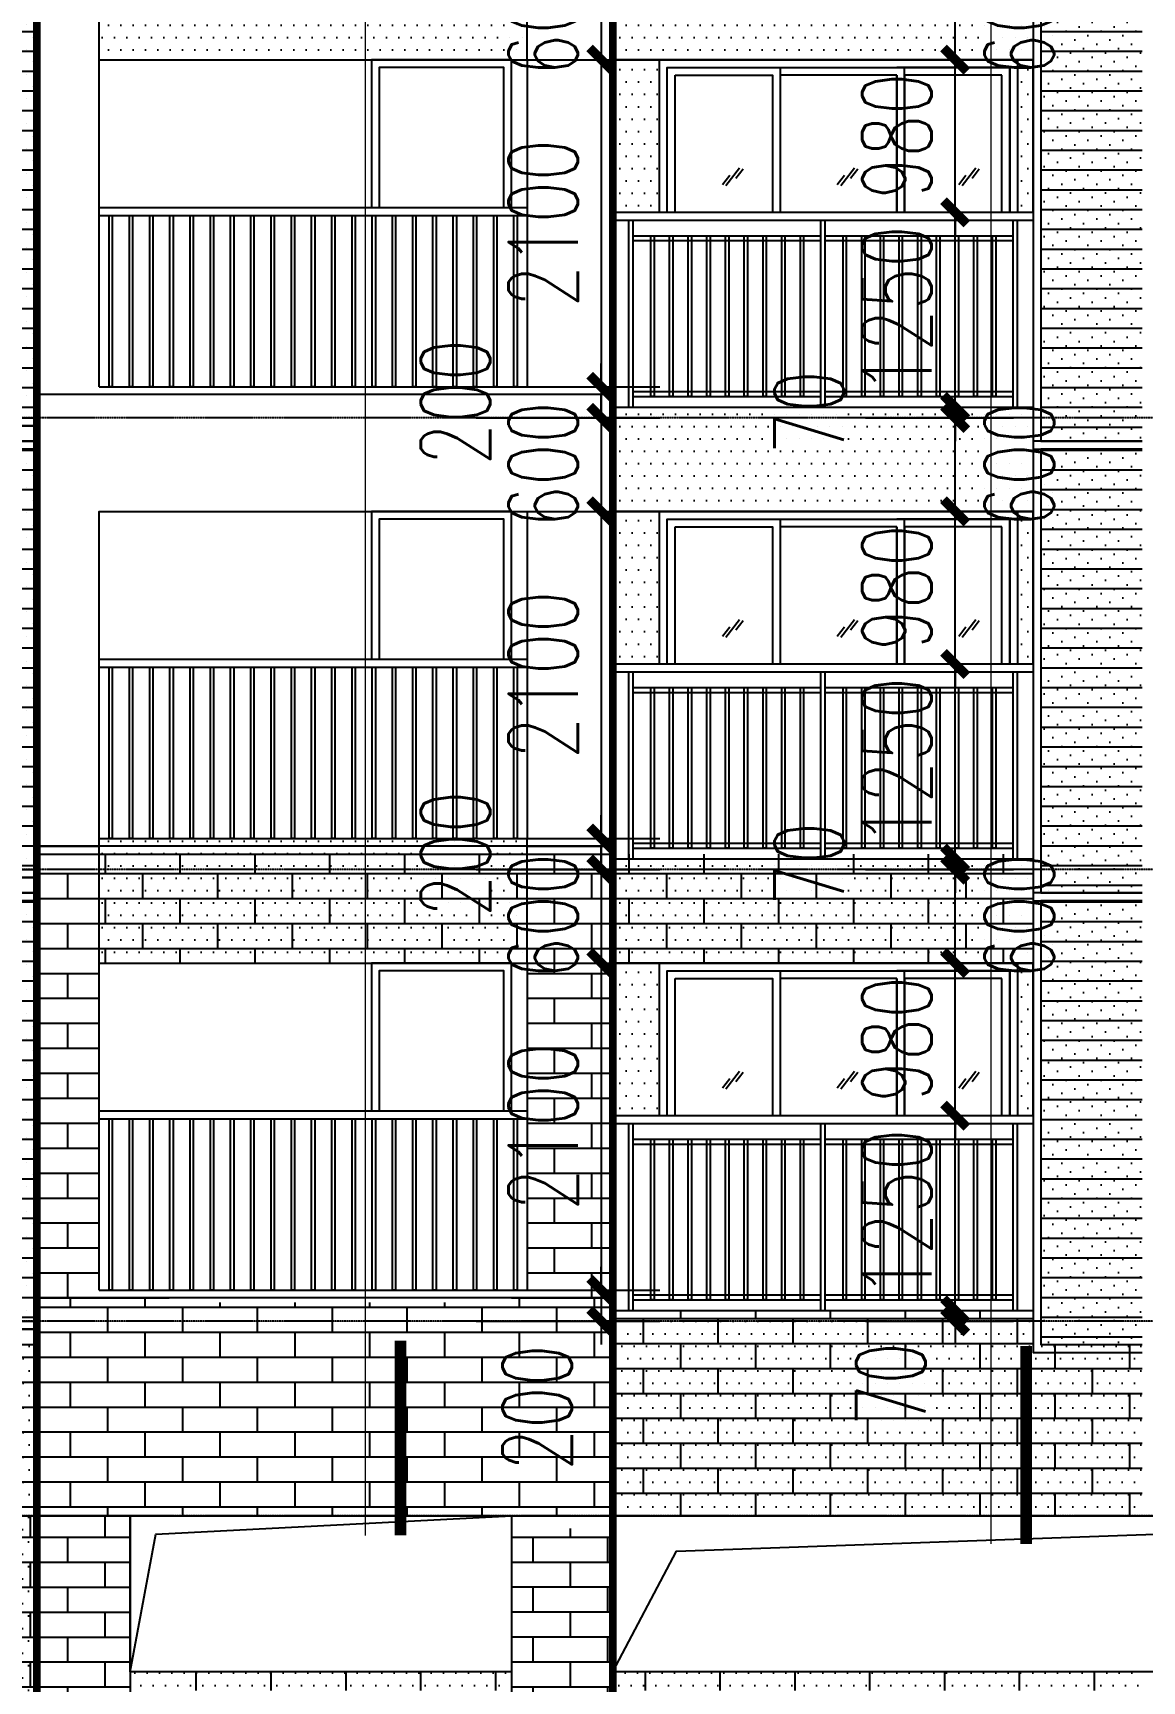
# Model space of a CAD drawing. Header units: millimetres. Extents: x 43 to 235305, y 0 to 139712.
# Drawn here: x 22186 to 29311, y 15798 to 26380 of the extents above; entities that cross this region are included whole.
import ezdxf
from ezdxf.xclip import XClip

# ---------------------------------------------------------------- set-up
doc = ezdxf.new("R2010")
doc.units = ezdxf.units.MM
doc.header["$XCLIPFRAME"] = 2
doc.linetypes.add('CONTINOUS', pattern=[0])
doc.linetypes.add('DOTE', pattern=[2.42, 2, -0.2, 0.02, -0.2])
for name, color, linetype in [('A-AXIS', 1, 'DOTE'), ('A-DRWD-DIMS', 144, 'Continuous'), ('A-ELEV-DRWD', 130, 'Continuous'), ('A-ELEV-HRAL', 165, 'Continuous'), ('A-ELEV-LINE', 30, 'Continuous'), ('A-ELEV-LINE1', 33, 'Continuous'), ('A-ELEV-LINE2', 55, 'Continuous'), ('A-ELEV-OPEN', 253, 'Continuous'), ('A-ELEV-OUT2', 6, 'CONTINOUS'), ('A-ELEV-PATT', 55, 'Continuous'), ('A-ELEV-SHUT', 215, 'Continuous'), ('A-HATH', 8, 'Continuous'), ('A-HATH1', 251, 'Continuous'), ('A-WALL', 2, 'Continuous'), ('DIM_IDEN', 3, 'Continuous'), ('PUB_HATCH', 251, 'Continuous'), ('Window_detail', 165, 'Continuous')]:
    doc.layers.add(name, color=color, linetype=linetype)
doc.styles.add('_TCH_DIM_T3', font='SIMPLEX', dxfattribs={"width": 0.705882, "bigfont": 'GBCBIG'})
doc.dimstyles.new('_TCH_ARCH&&150', dxfattribs={"dimtxt": 446.25, "dimasz": 150, "dimexe": 375, "dimexo": 450, "dimgap": 150, "dimtad": 1, "dimdec": 0, "dimzin": 0, "dimdsep": 46, "dimtxsty": '_TCH_DIM_T3', "dimblk": 'ARCHTICK', "dimcen": 0.09, "dimclrt": 7, "dimazin": 2, "dimtfac": 1, "dimtdec": 0, "dimtix": 1, "dimtmove": 2, "dimatfit": 3, "dimfxl": 1, "dimtolj": 1, "dimtzin": 0, "dimarcsym": 0})

# ---------------------------------------------------------------- blocks, each defined once
blk = doc.blocks.new('A$C312A139E')
at = {"layer": 'A-ELEV-DRWD'}
blk.add_lwpolyline([(2200, 1350), (2200, 2250), (1400, 2250), (1400, 1350)], dxfattribs=at)
at = {"layer": 'A-ELEV-LINE1'}
for points in [[(-400, 200), (-400, 2300), (2350, 2300), (2350, 200)], [(2250, 1350), (2250, 2300), (1350, 2300), (1350, 1350)]]:
    blk.add_lwpolyline(points, dxfattribs=at)
blk = doc.blocks.new('GGGG')
at = {"layer": 'A-ELEV-OPEN'}
for p, q in [((-176, -227), (0, 0)), ((-128, -96), (-220, -215)), ((-48, -132), (44, -12))]:
    blk.add_line(p, q, dxfattribs=at)
blk = doc.blocks.new('A$C472865FA')
at = {"layer": 'A-ELEV-DRWD'}
blk.add_line((1575, 0), (1575, 2250), dxfattribs=at)
for points in [[(50, 2250), (775, 2250), (775, 0), (50, 0)], [(100, 2200), (725, 2200), (725, 50), (100, 50)], [(1525, 2200), (775, 2200), (775, 50), (1525, 50)], [(2200, 2200), (1575, 2200), (1575, 50), (2200, 50)]]:
    blk.add_lwpolyline(points, close=True, dxfattribs=at)
for points in [[(50, 0), (50, 2250), (2250, 2250), (2250, 0)], [(1525, 2200), (1525, 50)]]:
    blk.add_lwpolyline(points, dxfattribs=at)
at = {"layer": 'A-ELEV-LINE1'}
blk.add_lwpolyline([(2300, 0), (0, 0), (0, 2300), (2300, 2300), (2300, 0)], dxfattribs=at)
at = {"layer": 'Window_detail'}
blk.add_line((0, 0), (2300, 0), dxfattribs=at)
blk.add_lwpolyline([(1525, 0), (2250, 0), (2250, 2250), (1525, 2250)], dxfattribs=at)
at = {"layer": 'A-ELEV-OPEN', "xscale": 0.5, "yscale": 0.5, "zscale": 0.5}
for p in [(515, 1605), (1252, 1605), (2032, 1605)]:
    blk.add_blockref('GGGG', p, dxfattribs=at)
blk = doc.blocks.new('A$C294462BB')
at = {"layer": 'A-ELEV-HRAL'}
for p, q in [((0, 1320), (2700, 1320)), ((0, 1270), (2700, 1270)), ((130, 1170), (1335, 1170)), ((1365, 1170), (2570, 1170)), ((130, 1138), (1335, 1138)), ((1365, 1138), (2570, 1138)), ((130, 170), (1335, 170)), ((130, 138), (1335, 138)), ((1365, 170), (2570, 170)), ((1365, 138), (2570, 138))]:
    blk.add_line(p, q, dxfattribs=at)
for points in [[(100, 1270), (100, 70), (130, 70), (130, 1270)], [(1335, 1270), (1335, 70), (1365, 70), (1365, 1270)], [(2570, 1270), (2570, 70), (2600, 70), (2600, 1270)]]:
    blk.add_lwpolyline(points, dxfattribs=at)
at = {"layer": 'A-ELEV-LINE1'}
for p, q in [((0, 2300), (2700, 2300)), ((0, 70), (2700, 70))]:
    blk.add_line(p, q, dxfattribs=at)
at = {"layer": 'PUB_HATCH'}
for points in [[(245, 1170), (265, 1170), (265, 138), (245, 138)], [(365, 1170), (385, 1170), (385, 138), (365, 138)], [(485, 1170), (505, 1170), (505, 138), (485, 138)], [(605, 1170), (625, 1170), (625, 138), (605, 138)], [(725, 1170), (745, 1170), (745, 138), (725, 138)], [(845, 1170), (865, 1170), (865, 138), (845, 138)], [(965, 1170), (985, 1170), (985, 138), (965, 138)], [(1085, 1170), (1105, 1170), (1105, 138), (1085, 138)], [(1205, 1170), (1225, 1170), (1225, 138), (1205, 138)], [(1480, 1170), (1500, 1170), (1500, 138), (1480, 138)], [(1600, 1170), (1620, 1170), (1620, 138), (1600, 138)], [(1720, 1170), (1740, 1170), (1740, 138), (1720, 138)], [(1840, 1170), (1860, 1170), (1860, 138), (1840, 138)], [(1960, 1170), (1980, 1170), (1980, 138), (1960, 138)], [(2080, 1170), (2100, 1170), (2100, 138), (2080, 138)], [(2200, 1170), (2220, 1170), (2220, 138), (2200, 138)], [(2320, 1170), (2340, 1170), (2340, 138), (2320, 138)], [(2440, 1170), (2460, 1170), (2460, 138), (2440, 138)]]:
    blk.add_lwpolyline(points, close=True, dxfattribs=at)
blk = doc.blocks.new('150yt3500')
at = {"layer": 'A-ELEV-HRAL'}
for p, q in [((238353, -94386), (241103, -94386)), ((238353, -94436), (241103, -94436))]:
    blk.add_line(p, q, dxfattribs=at)
at = {"layer": 'A-ELEV-LINE1'}
for p, q in [((238353, -93436), (241003, -93436)), ((238353, -95536), (241103, -95536))]:
    blk.add_line(p, q, dxfattribs=at)
at = {"layer": 'PUB_HATCH'}
for points in [[(238418, -94436), (238438, -94436), (238438, -95536), (238418, -95536)], [(238548, -94436), (238568, -94436), (238568, -95536), (238548, -95536)], [(238678, -94436), (238698, -94436), (238698, -95536), (238678, -95536)], [(238808, -94436), (238828, -94436), (238828, -95536), (238808, -95536)], [(238938, -94436), (238958, -94436), (238958, -95536), (238938, -95536)], [(239068, -94436), (239088, -94436), (239088, -95536), (239068, -95536)], [(239198, -94436), (239218, -94436), (239218, -95536), (239198, -95536)], [(239328, -94436), (239348, -94436), (239348, -95536), (239328, -95536)], [(239458, -94436), (239478, -94436), (239478, -95536), (239458, -95536)], [(239588, -94436), (239608, -94436), (239608, -95536), (239588, -95536)], [(239718, -94436), (239738, -94436), (239738, -95536), (239718, -95536)], [(239848, -94436), (239868, -94436), (239868, -95536), (239848, -95536)], [(239978, -94436), (239998, -94436), (239998, -95536), (239978, -95536)], [(240108, -94436), (240128, -94436), (240128, -95536), (240108, -95536)], [(240238, -94436), (240258, -94436), (240258, -95536), (240238, -95536)], [(240368, -94436), (240388, -94436), (240388, -95536), (240368, -95536)], [(240498, -94436), (240518, -94436), (240518, -95536), (240498, -95536)], [(240628, -94436), (240648, -94436), (240648, -95536), (240628, -95536)], [(240758, -94436), (240778, -94436), (240778, -95536), (240758, -95536)], [(240888, -94436), (240908, -94436), (240908, -95536), (240888, -95536)], [(241018, -94436), (241038, -94436), (241038, -95536), (241018, -95536)]]:
    blk.add_lwpolyline(points, close=True, dxfattribs=at)
blk = doc.blocks.new('A$C67865BBE')
at = {"layer": 'A-ELEV-PATT'}
h = blk.add_hatch(dxfattribs=at)
h.set_pattern_fill('ANSI31', color=256, scale=80, angle=135, style=0)
h.set_pattern_definition([(7e-15, (97721.56, 80343.16), (2e-14, -127), [])])
h.paths.add_polyline_path([(1500, 5600), (1150, 5600), (1150, 2900), (1500, 2900)])
h = blk.add_hatch(dxfattribs=at)
h.set_pattern_fill('ANSI31', color=256, scale=80, angle=135, style=0)
h.set_pattern_definition([(7e-15, (104421.55, 80343.16), (2e-14, -127), [])])
h.paths.add_polyline_path([(7950, 2750), (8600, 2750), (8600, 5600), (7950, 5600)])
h = blk.add_hatch(dxfattribs=at)
h.set_pattern_fill('ANSI31', color=256, scale=80, angle=135, style=0)
h.set_pattern_definition([(7e-15, (97721.56, 77443.16), (2e-14, -127), [])])
h.paths.add_polyline_path([(1500, 2700), (1150, 2700), (1150, 0), (1500, 0)])
h = blk.add_hatch(dxfattribs=at)
h.set_pattern_fill('ANSI31', color=256, scale=80, angle=135, style=0)
h.set_pattern_definition([(7e-15, (104421.55, 77443.16), (2e-14, -127), [])])
h.paths.add_polyline_path([(7950, -150), (8600, -150), (8600, 2700), (7950, 2700)])
at = {"layer": 'A-HATH1'}
h = blk.add_hatch(dxfattribs=at)
h.set_pattern_fill('DOTS', color=256, scale=50, style=0)
h.set_pattern_definition([(0, (5200, 5200), (39.6875, 79.375), [0, -79.375])])
h.paths.add_polyline_path([(7900, 5650), (7900, 5750), (7900, 5840), (5200, 5840), (5200, 5200), (7900, 5200)])
h = blk.add_hatch(dxfattribs=at)
h.set_pattern_fill('DOTS', color=256, scale=50, style=0)
h.set_pattern_definition([(0, (1150, 2900), (39.6875, 79.375), [0, -79.375])])
h.paths.add_polyline_path([(1500, 5600), (1150, 5600), (1150, 2900), (1500, 2900)])
h = blk.add_hatch(dxfattribs=at)
h.set_pattern_fill('DOTS', color=256, scale=50, angle=135, style=0)
h.set_pattern_definition([(135, (-337992.66, 198878.295), (-84.189901, -28.0633), [0, -79.375])])
h.paths.add_polyline_path([(7950, 2750), (8600, 2750), (8600, 5600), (7950, 5600)])
h = blk.add_hatch(dxfattribs=at)
h.set_pattern_fill('DOTS', color=256, scale=50, style=0)
h.set_pattern_definition([(0, (5200, 4200), (39.6875, 79.375), [0, -79.375])])
h.paths.add_polyline_path([(7800, 5200), (7800, 4200), (7900, 4200), (7900, 5200)])
h.paths.add_polyline_path([(5500, 4200), (5500, 5200), (5200, 5200), (5200, 4200)])
h = blk.add_hatch(dxfattribs=at)
h.set_pattern_fill('DOTS', color=256, scale=50, style=0)
h.set_pattern_definition([(0, (2350, 2300), (39.6875, 79.375), [0, -79.375])])
h.paths.add_polyline_path([(4650, 3100), (1900, 3100), (1900, 2300), (4650, 2300)])
h = blk.add_hatch(dxfattribs=at)
h.set_pattern_fill('DOTS', color=256, scale=50, style=0)
h.set_pattern_definition([(0, (5200, 2300), (39.6875, 79.375), [0, -79.375])])
h.paths.add_polyline_path([(7900, 2750), (7900, 2850), (7900, 2970), (5200, 2970), (5200, 2300), (7900, 2300)])
h = blk.add_hatch(dxfattribs=at)
h.set_pattern_fill('DOTS', color=256, scale=50, style=0)
h.set_pattern_definition([(0, (1150, -0.0002), (39.6875, 79.375), [0, -79.375])])
h.paths.add_polyline_path([(1500, 2700), (1150, 2700), (1150, 0), (1500, 0)])
h = blk.add_hatch(dxfattribs=at)
h.set_pattern_fill('DOTS', color=256, scale=50, angle=135, style=0)
h.set_pattern_definition([(135, (-337992.66, 195978.295), (-84.189901, -28.0633), [0, -79.375])])
h.paths.add_polyline_path([(7950, -150), (8600, -150), (8600, 2700), (7950, 2700)])
h = blk.add_hatch(dxfattribs=at)
h.set_pattern_fill('DOTS', color=256, scale=50, style=0)
h.set_pattern_definition([(0, (5200, 1300), (39.6875, 79.375), [0, -79.375])])
h.paths.add_polyline_path([(7800, 2300), (7800, 1300), (7900, 1300), (7900, 2300)])
h.paths.add_polyline_path([(5500, 1300), (5500, 2300), (5200, 2300), (5200, 1300)])
at = {"layer": 'A-ELEV-LINE'}
for points in [[(1500, 2850), (1100, 2850), (1100, 2750), (1500, 2750)], [(1500, -50), (1100, -50), (1100, -150), (1500, -150)]]:
    blk.add_lwpolyline(points, close=True, dxfattribs=at)
at = {"layer": 'A-ELEV-LINE1'}
for p, q in [((1500, 2850), (1500, 5800)), ((5200, 0), (5200, 5800)), ((1500, 450), (1500, 3350)), ((1100, 2850), (1500, 2850)), ((1100, -50), (1500, -50))]:
    blk.add_line(p, q, dxfattribs=at)
at = {"layer": 'A-ELEV-LINE2'}
for p, q in [((1900, 2300), (1900, 3100)), ((4650, 2300), (4650, 3100)), ((1500, 3050), (1900, 3050)), ((4650, 3050), (5200, 3050)), ((5200, 150), (1500, 150))]:
    blk.add_line(p, q, dxfattribs=at)
at = {"layer": 'A-ELEV-SHUT'}
for points in [[(1500, 5650), (1100, 5650), (1100, 2850), (1500, 2850)], [(1500, 5600), (1150, 5600), (1150, 2900), (1500, 2900)], [(1500, 2750), (1100, 2750), (1100, -50), (1500, -50)], [(1500, 2700), (1150, 2700), (1150, 0), (1500, 0)]]:
    blk.add_lwpolyline(points, close=True, dxfattribs=at)
for points in [[(8600, 5650), (7900, 5650), (7900, 2700), (8600, 2700)], [(8600, 5600), (7950, 5600), (7950, 2750), (8600, 2750)], [(8600, 2750), (7900, 2750), (7900, -200), (8600, -200)], [(8600, 2700), (7950, 2700), (7950, -150), (8600, -150)]]:
    blk.add_lwpolyline(points, dxfattribs=at)
for name, p in [('A$C312A139E', (2300, 2900)), ('A$C294462BB', (5200, 2900)), ('A$C312A139E', (2300, 0)), ('A$C294462BB', (5200, 0))]:
    blk.add_blockref(name, p)
ref = blk.add_blockref('A$C472865FA', (5500, 2900))
XClip(ref).set_block_clipping_path([(-300, 1320), (2399.9999999972, 2299.9999999915)])
ref = blk.add_blockref('A$C472865FA', (5500, 0))
XClip(ref).set_block_clipping_path([(-300, 1320), (2400.0000000047, 2299.9999999915)])
at = {"layer": 'A-ELEV-LINE1'}
for p in [(-236453, 98636), (-236453, 95736)]:
    blk.add_blockref('150yt3500', p, dxfattribs=at)
blk = doc.blocks.new('6950')
at = {"layer": 'A-ELEV-LINE1'}
blk.add_lwpolyline([(-3400, 8900), (3400, 8900), (3400, 7900), (-3400, 7900)], close=True, dxfattribs=at)
blk = doc.blocks.new('95620')
at = {"layer": 'A-HATH'}
h = blk.add_hatch(dxfattribs=at)
h.set_pattern_fill('DOTS', color=256, scale=50, style=0)
h.set_pattern_definition([(180.00004, (8181.16, 10531.394), (-39.68756, 79.37497), [0, -79.375])])
h.paths.add_polyline_path([(0, 4100), (3400, 4100), (3400, 1300), (0, 1300)])
h.paths.add_polyline_path([(0, 4100), (3400, 4100), (3400, 4820), (0, 4820)])
h.paths.add_polyline_path([(0, 5780), (3400, 5780), (3400, 6900), (3400, 6900), (3400, 4820), (0, 4820)])
h.paths.add_polyline_path([(3400, 7780), (0, 7780), (0, 7900), (3400, 7900)])
h = blk.add_hatch(dxfattribs=at)
h.set_pattern_fill('DOTS', color=256, scale=50, style=0)
h.set_pattern_definition([(180.00004, (11331.16, 10531.4), (-39.68756, 79.37497), [0, -79.375])])
h.paths.add_polyline_path([(4050, 4100), (6500, 4100), (6500, 1300), (4050, 1300)])
h.paths.add_polyline_path([(4050, 4100), (6500, 4100), (6500, 4820), (4050, 4820)])
h.paths.add_polyline_path([(6500, 7780), (4050, 7780), (4050, 7900), (6500, 7900), (6500, 4820), (4050, 4820), (4050, 6780), (6500, 6780)])
at = {"layer": 'A-HATH1'}
h = blk.add_hatch(dxfattribs=at)
h.set_pattern_fill('AR-BRSTD', color=256, scale=200, style=0)
h.set_pattern_definition([(180, (6900, 8900), (1e-19, 160.277), []), (90, (6900, 8900), (240.386, 160.277), [160.277, -160.277])])
h.paths.add_polyline_path([(7100, 8900), (3400, 8900), (3400, 10300), (4050, 10300), (4050, 10270), (6250, 10270), (6250, 10300), (7100, 10300)])
h = blk.add_hatch(dxfattribs=at)
h.set_pattern_fill('DOTS', color=256, scale=50, style=0)
h.set_pattern_definition([(180, (8000, 8900), (-39.6875, 79.375), [0, -79.375])])
h.paths.add_polyline_path([(7100, 10000), (7100, 8900), (8000, 8900), (8000, 10270), (8000, 10300), (7500, 10300), (7500, 10100), (7500, 10000)])
h = blk.add_hatch(dxfattribs=at)
h.set_pattern_fill('AR-BRSTD', color=256, scale=200, style=0)
h.set_pattern_definition([(180, (8000, 8900), (1e-19, 160.277), []), (90, (8000, 8900), (240.386, 160.277), [160.277, -160.277])])
h.paths.add_polyline_path([(7100, 10000), (7500, 10000), (7500, 10100), (7500, 10300), (8000, 10300), (8000, 10270), (8000, 8900), (7500, 8900), (7100, 8900)])
h = blk.add_hatch(dxfattribs=at)
h.set_pattern_fill('DOTS', color=256, scale=50, style=0)
h.set_pattern_definition([(180, (3400, 8900), (-39.6875, 79.375), [0, -79.375])])
h.paths.add_polyline_path([(700, 10220), (3400, 10220), (3400, 8900), (0, 8900), (0, 10000), (700, 10000)])
h = blk.add_hatch(dxfattribs=at)
h.set_pattern_fill('AR-BRSTD', color=256, scale=200, style=0)
h.set_pattern_definition([(180, (3700, 10270), (1e-19, 160.277), []), (90, (3700, 10270), (240.386, 160.277), [160.277, -160.277])])
h.paths.add_polyline_path([(0, 10000), (700, 10000), (700, 10220), (3400, 10220), (3400, 8900), (0, 8900)])
h = blk.add_hatch(dxfattribs=at)
h.set_pattern_fill('AR-BRSTD', color=256, scale=200, style=0)
h.set_pattern_definition([(180, (8600, 5500), (1e-19, 160.277), []), (90, (8600, 5500), (240.386, 160.277), [160.277, -160.277])])
h.paths.add_polyline_path([(7100, 1550), (8600, 1550), (8600, 1300), (6500, 1300), (6500, 8900), (8600, 8900), (8600, 3550), (7100, 3550)])
h = blk.add_hatch(dxfattribs=at)
h.set_pattern_fill('DOTS', color=256, scale=50, style=0)
h.set_pattern_definition([(180, (8600, 5500), (-39.6875, 79.375), [0, -79.375])])
h.paths.add_polyline_path([(8600, 3550), (7100, 3550), (7100, 8900), (8600, 8900)])
h.paths.add_polyline_path([(7100, 1577), (7100, 1550), (8600, 1550), (8600, 1300), (7100, 1300)])
h = blk.add_hatch(dxfattribs=at)
h.set_pattern_fill('AR-BRSTD', color=256, scale=200, style=0)
h.set_pattern_definition([(180, (362823.83, -222733.94), (1e-19, 160.2771), []), (90, (362823.83, -222733.94), (240.3856, 160.2771), [160.2771, -160.27708])])
h.paths.add_polyline_path([(4050, 1300), (3400, 1300), (3400, 8820), (4050, 8820)])
h = blk.add_hatch(dxfattribs=at)
h.set_pattern_fill('AR-BRSTD', color=256, scale=200, style=0)
h.set_pattern_definition([(180.00004, (362823.88, -65083.68), (-0.000114, 160.2771), []), (90.00004, (362823.88, -65083.68), (240.38549, 160.27727), [160.2771, -160.27708])])
h.paths.add_polyline_path([(0, 4100), (3400, 4100), (3400, 1300), (0, 1300)])
h.paths.add_polyline_path([(0, 4820), (3400, 4820), (3400, 4100), (0, 4100)])
h.paths.add_polyline_path([(0, 5780), (3400, 5780), (3400, 6900), (3400, 6900), (3400, 4820), (0, 4820)])
h.paths.add_polyline_path([(3400, 7780), (0, 7780), (0, 7900), (3400, 7900)])
h = blk.add_hatch(dxfattribs=at)
h.set_pattern_fill('AR-BRSTD', color=256, scale=200, style=0)
h.set_pattern_definition([(180.00004, (362823.88, -65083.68), (-0.000114, 160.2771), []), (90.00004, (362823.88, -65083.68), (240.38549, 160.27727), [160.2771, -160.27708])])
h.paths.add_polyline_path([(4050, 4100), (6500, 4100), (6500, 1300), (4050, 1300)])
h.paths.add_polyline_path([(6500, 4820), (4050, 4820), (4050, 4100), (6500, 4100)])
h.paths.add_polyline_path([(6500, 7780), (4050, 7780), (4050, 7900), (6500, 7900), (6500, 4820), (4050, 4820), (4050, 6780), (6500, 6780)])
at = {"layer": 'A-ELEV-LINE'}
blk.add_lwpolyline([(3400, 13200), (7100, 13200), (7100, 13150), (3400, 13150)], close=True, dxfattribs=at)
at = {"layer": 'A-ELEV-LINE1'}
for p, q in [((7100, 10300), (7100, 400)), ((3400, 10150), (3400, 400)), ((3400, 8900), (0, 8900)), ((4050, 8900), (4050, 400)), ((6250, 8900), (4050, 8900)), ((6500, 8900), (6500, 400)), ((7500, 8900), (7100, 8900))]:
    blk.add_line(p, q, dxfattribs=at)
blk.add_lwpolyline([(6500, 8900), (4050, 8900), (4050, 7900), (6500, 7900)], close=True, dxfattribs=at)
at = {"layer": 'A-ELEV-LINE2'}
for p, q in [((4050, 10300), (3400, 10300)), ((7100, 10300), (6250, 10300)), ((4050, 8900), (3400, 8900)), ((4050, 8900), (3400, 8900)), ((7100, 8900), (6250, 8900)), ((6500, 8900), (7100, 8900))]:
    blk.add_line(p, q, dxfattribs=at)
blk = doc.blocks.new('_ArchTick')
at = {"color": 0, "linetype": 'ByBlock', "const_width": 0.4}
blk.add_lwpolyline([(-0.5, -0.5), (0.5, 0.5)], dxfattribs=at)
blk = doc.blocks.new('*D3131')
at = {"layer": 'A-DRWD-DIMS', "color": 0, "lineweight": -2, "transparency": 16777216}
for p, q in [((25837, 26808), (25837, 26958)), ((25034, 26808), (26212, 26808)), ((25837, 26808), (25837, 26208)), ((25034, 26208), (26212, 26208)), ((25837, 26208), (25837, 26058))]:
    blk.add_line(p, q, dxfattribs=at)
at = {"layer": 'Defpoints', "color": 0, "transparency": 16777216}
for p in [(24584, 26808), (24584, 26208), (25837, 26208)]:
    blk.add_point(p, dxfattribs=at)
at = {"layer": 'A-DRWD-DIMS', "color": 0, "lineweight": -2, "transparency": 16777216, "xscale": 150, "yscale": 150, "zscale": 150}
for p, rotation in [((25837, 26808), 270), ((25837, 26208), 90)]:
    blk.add_blockref('_ArchTick', p, dxfattribs=dict(at, rotation=rotation))
at = {"layer": 'A-DRWD-DIMS', "color": 7, "lineweight": 0, "transparency": 16777216, "insert": (25464, 26508), "char_height": 446.2, "attachment_point": 5, "rotation": 90, "style": '_TCH_DIM_T3'}
blk.add_mtext('\\A1;600', dxfattribs=at)
blk = doc.blocks.new('*D3132')
at = {"layer": 'A-DRWD-DIMS', "color": 0, "lineweight": -2, "transparency": 16777216}
for p, q in [((25034, 26208), (26212, 26208)), ((25837, 26208), (25837, 24108)), ((25034, 24108), (26212, 24108))]:
    blk.add_line(p, q, dxfattribs=at)
at = {"layer": 'Defpoints', "color": 0, "transparency": 16777216}
for p in [(24584, 26208), (24584, 24108), (25837, 24108)]:
    blk.add_point(p, dxfattribs=at)
at = {"layer": 'A-DRWD-DIMS', "color": 0, "lineweight": -2, "transparency": 16777216, "xscale": 150, "yscale": 150, "zscale": 150}
for p, rotation in [((25837, 26208), 90), ((25837, 24108), 270)]:
    blk.add_blockref('_ArchTick', p, dxfattribs=dict(at, rotation=rotation))
at = {"layer": 'A-DRWD-DIMS', "color": 7, "lineweight": 0, "transparency": 16777216, "insert": (25464, 25158), "char_height": 446.2, "attachment_point": 5, "rotation": 90, "style": '_TCH_DIM_T3'}
blk.add_mtext('\\A1;2100', dxfattribs=at)
blk = doc.blocks.new('*D3133')
at = {"layer": 'A-DRWD-DIMS', "color": 0, "lineweight": -2, "transparency": 16777216}
for p, q in [((25837, 24108), (25837, 24258)), ((25034, 24108), (26212, 24108)), ((25837, 24108), (25837, 23908)), ((25034, 23908), (26212, 23908)), ((25837, 23908), (25837, 23758))]:
    blk.add_line(p, q, dxfattribs=at)
at = {"layer": 'Defpoints', "color": 0, "transparency": 16777216}
for p in [(24584, 24108), (24584, 23908), (25837, 23908)]:
    blk.add_point(p, dxfattribs=at)
at = {"layer": 'A-DRWD-DIMS', "color": 0, "lineweight": -2, "transparency": 16777216, "xscale": 150, "yscale": 150, "zscale": 150}
for p, rotation in [((25837, 24108), 270), ((25837, 23908), 90)]:
    blk.add_blockref('_ArchTick', p, dxfattribs=dict(at, rotation=rotation))
at = {"layer": 'A-DRWD-DIMS', "color": 7, "lineweight": 0, "transparency": 16777216, "insert": (24900, 24008), "char_height": 446.2, "attachment_point": 5, "rotation": 90, "style": '_TCH_DIM_T3'}
blk.add_mtext('\\A1;200', dxfattribs=at)
blk = doc.blocks.new('*D3134')
at = {"layer": 'A-DRWD-DIMS', "color": 0, "lineweight": -2, "transparency": 16777216}
for p, q in [((25837, 23908), (25837, 24058)), ((25034, 23908), (26212, 23908)), ((25837, 23908), (25837, 23308)), ((25034, 23308), (26212, 23308)), ((25837, 23308), (25837, 23158))]:
    blk.add_line(p, q, dxfattribs=at)
at = {"layer": 'Defpoints', "color": 0, "transparency": 16777216}
for p in [(24584, 23908), (24584, 23308), (25837, 23308)]:
    blk.add_point(p, dxfattribs=at)
at = {"layer": 'A-DRWD-DIMS', "color": 0, "lineweight": -2, "transparency": 16777216, "xscale": 150, "yscale": 150, "zscale": 150}
for p, rotation in [((25837, 23908), 270), ((25837, 23308), 90)]:
    blk.add_blockref('_ArchTick', p, dxfattribs=dict(at, rotation=rotation))
at = {"layer": 'A-DRWD-DIMS', "color": 7, "lineweight": 0, "transparency": 16777216, "insert": (25464, 23608), "char_height": 446.2, "attachment_point": 5, "rotation": 90, "style": '_TCH_DIM_T3'}
blk.add_mtext('\\A1;600', dxfattribs=at)
blk = doc.blocks.new('*D3135')
at = {"layer": 'A-DRWD-DIMS', "color": 0, "lineweight": -2, "transparency": 16777216}
for p, q in [((25034, 23308), (26212, 23308)), ((25837, 23308), (25837, 21208)), ((25034, 21208), (26212, 21208))]:
    blk.add_line(p, q, dxfattribs=at)
at = {"layer": 'Defpoints', "color": 0, "transparency": 16777216}
for p in [(24584, 23308), (24584, 21208), (25837, 21208)]:
    blk.add_point(p, dxfattribs=at)
at = {"layer": 'A-DRWD-DIMS', "color": 0, "lineweight": -2, "transparency": 16777216, "xscale": 150, "yscale": 150, "zscale": 150}
for p, rotation in [((25837, 23308), 90), ((25837, 21208), 270)]:
    blk.add_blockref('_ArchTick', p, dxfattribs=dict(at, rotation=rotation))
at = {"layer": 'A-DRWD-DIMS', "color": 7, "lineweight": 0, "transparency": 16777216, "insert": (25464, 22258), "char_height": 446.2, "attachment_point": 5, "rotation": 90, "style": '_TCH_DIM_T3'}
blk.add_mtext('\\A1;2100', dxfattribs=at)
blk = doc.blocks.new('*D3136')
at = {"layer": 'A-DRWD-DIMS', "color": 0, "lineweight": -2, "transparency": 16777216}
for p, q in [((25837, 21208), (25837, 21358)), ((25034, 21208), (26212, 21208)), ((25837, 21208), (25837, 21008)), ((25034, 21008), (26212, 21008)), ((25837, 21008), (25837, 20858))]:
    blk.add_line(p, q, dxfattribs=at)
at = {"layer": 'Defpoints', "color": 0, "transparency": 16777216}
for p in [(24584, 21208), (24584, 21008), (25837, 21008)]:
    blk.add_point(p, dxfattribs=at)
at = {"layer": 'A-DRWD-DIMS', "color": 0, "lineweight": -2, "transparency": 16777216, "xscale": 150, "yscale": 150, "zscale": 150}
for p, rotation in [((25837, 21208), 270), ((25837, 21008), 90)]:
    blk.add_blockref('_ArchTick', p, dxfattribs=dict(at, rotation=rotation))
at = {"layer": 'A-DRWD-DIMS', "color": 7, "lineweight": 0, "transparency": 16777216, "insert": (24900, 21108), "char_height": 446.2, "attachment_point": 5, "rotation": 90, "style": '_TCH_DIM_T3'}
blk.add_mtext('\\A1;200', dxfattribs=at)
blk = doc.blocks.new('*D3137')
at = {"layer": 'A-DRWD-DIMS', "color": 0, "lineweight": -2, "transparency": 16777216}
for p, q in [((25837, 21008), (25837, 21158)), ((25034, 21008), (26212, 21008)), ((25837, 21008), (25837, 20408)), ((25034, 20408), (26212, 20408)), ((25837, 20408), (25837, 20258))]:
    blk.add_line(p, q, dxfattribs=at)
at = {"layer": 'Defpoints', "color": 0, "transparency": 16777216}
for p in [(24584, 21008), (24584, 20408), (25837, 20408)]:
    blk.add_point(p, dxfattribs=at)
at = {"layer": 'A-DRWD-DIMS', "color": 0, "lineweight": -2, "transparency": 16777216, "xscale": 150, "yscale": 150, "zscale": 150}
for p, rotation in [((25837, 21008), 270), ((25837, 20408), 90)]:
    blk.add_blockref('_ArchTick', p, dxfattribs=dict(at, rotation=rotation))
at = {"layer": 'A-DRWD-DIMS', "color": 7, "lineweight": 0, "transparency": 16777216, "insert": (25464, 20708), "char_height": 446.2, "attachment_point": 5, "rotation": 90, "style": '_TCH_DIM_T3'}
blk.add_mtext('\\A1;600', dxfattribs=at)
blk = doc.blocks.new('*D3138')
at = {"layer": 'A-DRWD-DIMS', "color": 0, "lineweight": -2, "transparency": 16777216}
for p, q in [((25034, 20408), (26212, 20408)), ((25837, 20408), (25837, 18308)), ((25034, 18308), (26212, 18308))]:
    blk.add_line(p, q, dxfattribs=at)
at = {"layer": 'Defpoints', "color": 0, "transparency": 16777216}
for p in [(24584, 20408), (24584, 18308), (25837, 18308)]:
    blk.add_point(p, dxfattribs=at)
at = {"layer": 'A-DRWD-DIMS', "color": 0, "lineweight": -2, "transparency": 16777216, "xscale": 150, "yscale": 150, "zscale": 150}
for p, rotation in [((25837, 20408), 90), ((25837, 18308), 270)]:
    blk.add_blockref('_ArchTick', p, dxfattribs=dict(at, rotation=rotation))
at = {"layer": 'A-DRWD-DIMS', "color": 7, "lineweight": 0, "transparency": 16777216, "insert": (25464, 19358), "char_height": 446.2, "attachment_point": 5, "rotation": 90, "style": '_TCH_DIM_T3'}
blk.add_mtext('\\A1;2100', dxfattribs=at)
blk = doc.blocks.new('*D3139')
at = {"layer": 'A-DRWD-DIMS', "color": 0, "lineweight": -2, "transparency": 16777216}
for p, q in [((25837, 18308), (25837, 18458)), ((25034, 18308), (26212, 18308)), ((25837, 18308), (25837, 18108)), ((25034, 18108), (26212, 18108)), ((25837, 18108), (25837, 17958))]:
    blk.add_line(p, q, dxfattribs=at)
at = {"layer": 'Defpoints', "color": 0, "transparency": 16777216}
for p in [(24584, 18308), (24584, 18108), (25837, 18108)]:
    blk.add_point(p, dxfattribs=at)
at = {"layer": 'A-DRWD-DIMS', "color": 0, "lineweight": -2, "transparency": 16777216, "xscale": 150, "yscale": 150, "zscale": 150}
for p, rotation in [((25837, 18308), 270), ((25837, 18108), 90)]:
    blk.add_blockref('_ArchTick', p, dxfattribs=dict(at, rotation=rotation))
at = {"layer": 'A-DRWD-DIMS', "color": 7, "lineweight": 0, "transparency": 16777216, "insert": (25425, 17553), "char_height": 446.2, "attachment_point": 5, "rotation": 90, "style": '_TCH_DIM_T3'}
blk.add_mtext('\\A1;200', dxfattribs=at)
blk = doc.blocks.new('*D2435')
at = {"layer": 'A-DRWD-DIMS', "color": 0, "lineweight": -2, "transparency": 16777216}
for p, q in [((27535, 26808), (28485, 26808)), ((28110, 26208), (28110, 26808)), ((27535, 26208), (28485, 26208))]:
    blk.add_line(p, q, dxfattribs=at)
at = {"layer": 'Defpoints', "color": 0, "transparency": 16777216}
for p in [(27085, 26808), (28110, 26808), (27085, 26208)]:
    blk.add_point(p, dxfattribs=at)
at = {"layer": 'A-DRWD-DIMS', "color": 0, "lineweight": -2, "transparency": 16777216, "xscale": 150, "yscale": 150, "zscale": 150}
for p, rotation in [((28110, 26808), 90), ((28110, 26208), 270)]:
    blk.add_blockref('_ArchTick', p, dxfattribs=dict(at, rotation=rotation))
at = {"layer": 'A-DRWD-DIMS', "color": 7, "lineweight": 0, "transparency": 16777216, "insert": (28522, 26508), "char_height": 446.2, "attachment_point": 5, "rotation": 90, "style": '_TCH_DIM_T3'}
blk.add_mtext('\\A1;600', dxfattribs=at)
blk = doc.blocks.new('*D2436')
at = {"layer": 'A-DRWD-DIMS', "color": 0, "lineweight": -2, "transparency": 16777216}
for p, q in [((28110, 26208), (28110, 26358)), ((27535, 26208), (28485, 26208)), ((28110, 25228), (28110, 26208)), ((27535, 25228), (28485, 25228)), ((28110, 25228), (28110, 25078))]:
    blk.add_line(p, q, dxfattribs=at)
at = {"layer": 'Defpoints', "color": 0, "transparency": 16777216}
for p in [(27085, 26208), (28110, 26208), (27085, 25228)]:
    blk.add_point(p, dxfattribs=at)
at = {"layer": 'A-DRWD-DIMS', "color": 0, "lineweight": -2, "transparency": 16777216, "xscale": 150, "yscale": 150, "zscale": 150}
for p, rotation in [((28110, 26208), 270), ((28110, 25228), 90)]:
    blk.add_blockref('_ArchTick', p, dxfattribs=dict(at, rotation=rotation))
at = {"layer": 'A-DRWD-DIMS', "color": 7, "lineweight": 0, "transparency": 16777216, "insert": (27736, 25718), "char_height": 446.2, "attachment_point": 5, "rotation": 90, "style": '_TCH_DIM_T3'}
blk.add_mtext('\\A1;980', dxfattribs=at)
blk = doc.blocks.new('*D2437')
at = {"layer": 'A-DRWD-DIMS', "color": 0, "lineweight": -2, "transparency": 16777216}
for p, q in [((28110, 25228), (28110, 25378)), ((27535, 25228), (28485, 25228)), ((28110, 23978), (28110, 25228)), ((27535, 23978), (28485, 23978)), ((28110, 23978), (28110, 23828))]:
    blk.add_line(p, q, dxfattribs=at)
at = {"layer": 'Defpoints', "color": 0, "transparency": 16777216}
for p in [(27085, 25228), (28110, 25228), (27085, 23978)]:
    blk.add_point(p, dxfattribs=at)
at = {"layer": 'A-DRWD-DIMS', "color": 0, "lineweight": -2, "transparency": 16777216, "xscale": 150, "yscale": 150, "zscale": 150}
for p, rotation in [((28110, 25228), 270), ((28110, 23978), 90)]:
    blk.add_blockref('_ArchTick', p, dxfattribs=dict(at, rotation=rotation))
at = {"layer": 'A-DRWD-DIMS', "color": 7, "lineweight": 0, "transparency": 16777216, "insert": (27736, 24603), "char_height": 446.2, "attachment_point": 5, "rotation": 90, "style": '_TCH_DIM_T3'}
blk.add_mtext('\\A1;1250', dxfattribs=at)
blk = doc.blocks.new('*D2438')
at = {"layer": 'A-DRWD-DIMS', "color": 0, "lineweight": -2, "transparency": 16777216}
for p, q in [((28110, 23978), (28110, 24128)), ((27535, 23978), (28485, 23978)), ((28110, 23908), (28110, 23978)), ((27535, 23908), (28485, 23908)), ((28110, 23908), (28110, 23758))]:
    blk.add_line(p, q, dxfattribs=at)
at = {"layer": 'Defpoints', "color": 0, "transparency": 16777216}
for p in [(27085, 23978), (28110, 23978), (27085, 23908)]:
    blk.add_point(p, dxfattribs=at)
at = {"layer": 'A-DRWD-DIMS', "color": 0, "lineweight": -2, "transparency": 16777216, "xscale": 150, "yscale": 150, "zscale": 150}
for p, rotation in [((28110, 23978), 270), ((28110, 23908), 90)]:
    blk.add_blockref('_ArchTick', p, dxfattribs=dict(at, rotation=rotation))
at = {"layer": 'A-DRWD-DIMS', "color": 7, "lineweight": 0, "transparency": 16777216, "insert": (27172, 23943), "char_height": 446.2, "attachment_point": 5, "rotation": 90, "style": '_TCH_DIM_T3'}
blk.add_mtext('\\A1;70', dxfattribs=at)
blk = doc.blocks.new('*D2439')
at = {"layer": 'A-DRWD-DIMS', "color": 0, "lineweight": -2, "transparency": 16777216}
for p, q in [((27535, 23908), (28485, 23908)), ((28110, 23308), (28110, 23908)), ((27535, 23308), (28485, 23308))]:
    blk.add_line(p, q, dxfattribs=at)
at = {"layer": 'Defpoints', "color": 0, "transparency": 16777216}
for p in [(27085, 23908), (28110, 23908), (27085, 23308)]:
    blk.add_point(p, dxfattribs=at)
at = {"layer": 'A-DRWD-DIMS', "color": 0, "lineweight": -2, "transparency": 16777216, "xscale": 150, "yscale": 150, "zscale": 150}
for p, rotation in [((28110, 23908), 90), ((28110, 23308), 270)]:
    blk.add_blockref('_ArchTick', p, dxfattribs=dict(at, rotation=rotation))
at = {"layer": 'A-DRWD-DIMS', "color": 7, "lineweight": 0, "transparency": 16777216, "insert": (28522, 23608), "char_height": 446.2, "attachment_point": 5, "rotation": 90, "style": '_TCH_DIM_T3'}
blk.add_mtext('\\A1;600', dxfattribs=at)
blk = doc.blocks.new('*D2440')
at = {"layer": 'A-DRWD-DIMS', "color": 0, "lineweight": -2, "transparency": 16777216}
for p, q in [((28110, 23308), (28110, 23458)), ((27535, 23308), (28485, 23308)), ((28110, 22328), (28110, 23308)), ((27535, 22328), (28485, 22328)), ((28110, 22328), (28110, 22178))]:
    blk.add_line(p, q, dxfattribs=at)
at = {"layer": 'Defpoints', "color": 0, "transparency": 16777216}
for p in [(27085, 23308), (28110, 23308), (27085, 22328)]:
    blk.add_point(p, dxfattribs=at)
at = {"layer": 'A-DRWD-DIMS', "color": 0, "lineweight": -2, "transparency": 16777216, "xscale": 150, "yscale": 150, "zscale": 150}
for p, rotation in [((28110, 23308), 270), ((28110, 22328), 90)]:
    blk.add_blockref('_ArchTick', p, dxfattribs=dict(at, rotation=rotation))
at = {"layer": 'A-DRWD-DIMS', "color": 7, "lineweight": 0, "transparency": 16777216, "insert": (27736, 22818), "char_height": 446.2, "attachment_point": 5, "rotation": 90, "style": '_TCH_DIM_T3'}
blk.add_mtext('\\A1;980', dxfattribs=at)
blk = doc.blocks.new('*D2441')
at = {"layer": 'A-DRWD-DIMS', "color": 0, "lineweight": -2, "transparency": 16777216}
for p, q in [((28110, 22328), (28110, 22478)), ((27535, 22328), (28485, 22328)), ((28110, 21078), (28110, 22328)), ((27535, 21078), (28485, 21078)), ((28110, 21078), (28110, 20928))]:
    blk.add_line(p, q, dxfattribs=at)
at = {"layer": 'Defpoints', "color": 0, "transparency": 16777216}
for p in [(27085, 22328), (28110, 22328), (27085, 21078)]:
    blk.add_point(p, dxfattribs=at)
at = {"layer": 'A-DRWD-DIMS', "color": 0, "lineweight": -2, "transparency": 16777216, "xscale": 150, "yscale": 150, "zscale": 150}
for p, rotation in [((28110, 22328), 270), ((28110, 21078), 90)]:
    blk.add_blockref('_ArchTick', p, dxfattribs=dict(at, rotation=rotation))
at = {"layer": 'A-DRWD-DIMS', "color": 7, "lineweight": 0, "transparency": 16777216, "insert": (27736, 21703), "char_height": 446.2, "attachment_point": 5, "rotation": 90, "style": '_TCH_DIM_T3'}
blk.add_mtext('\\A1;1250', dxfattribs=at)
blk = doc.blocks.new('*D2442')
at = {"layer": 'A-DRWD-DIMS', "color": 0, "lineweight": -2, "transparency": 16777216}
for p, q in [((28110, 21078), (28110, 21228)), ((27535, 21078), (28485, 21078)), ((28110, 21008), (28110, 21078)), ((27535, 21008), (28485, 21008)), ((28110, 21008), (28110, 20858))]:
    blk.add_line(p, q, dxfattribs=at)
at = {"layer": 'Defpoints', "color": 0, "transparency": 16777216}
for p in [(27085, 21078), (28110, 21078), (27085, 21008)]:
    blk.add_point(p, dxfattribs=at)
at = {"layer": 'A-DRWD-DIMS', "color": 0, "lineweight": -2, "transparency": 16777216, "xscale": 150, "yscale": 150, "zscale": 150}
for p, rotation in [((28110, 21078), 270), ((28110, 21008), 90)]:
    blk.add_blockref('_ArchTick', p, dxfattribs=dict(at, rotation=rotation))
at = {"layer": 'A-DRWD-DIMS', "color": 7, "lineweight": 0, "transparency": 16777216, "insert": (27172, 21043), "char_height": 446.2, "attachment_point": 5, "rotation": 90, "style": '_TCH_DIM_T3'}
blk.add_mtext('\\A1;70', dxfattribs=at)
blk = doc.blocks.new('*D2443')
at = {"layer": 'A-DRWD-DIMS', "color": 0, "lineweight": -2, "transparency": 16777216}
for p, q in [((27535, 21008), (28485, 21008)), ((28110, 20408), (28110, 21008)), ((27535, 20408), (28485, 20408))]:
    blk.add_line(p, q, dxfattribs=at)
at = {"layer": 'Defpoints', "color": 0, "transparency": 16777216}
for p in [(27085, 21008), (28110, 21008), (27085, 20408)]:
    blk.add_point(p, dxfattribs=at)
at = {"layer": 'A-DRWD-DIMS', "color": 0, "lineweight": -2, "transparency": 16777216, "xscale": 150, "yscale": 150, "zscale": 150}
for p, rotation in [((28110, 21008), 90), ((28110, 20408), 270)]:
    blk.add_blockref('_ArchTick', p, dxfattribs=dict(at, rotation=rotation))
at = {"layer": 'A-DRWD-DIMS', "color": 7, "lineweight": 0, "transparency": 16777216, "insert": (28522, 20708), "char_height": 446.2, "attachment_point": 5, "rotation": 90, "style": '_TCH_DIM_T3'}
blk.add_mtext('\\A1;600', dxfattribs=at)
blk = doc.blocks.new('*D2444')
at = {"layer": 'A-DRWD-DIMS', "color": 0, "lineweight": -2, "transparency": 16777216}
for p, q in [((28110, 20408), (28110, 20558)), ((27535, 20408), (28485, 20408)), ((28110, 19428), (28110, 20408)), ((27535, 19428), (28485, 19428)), ((28110, 19428), (28110, 19278))]:
    blk.add_line(p, q, dxfattribs=at)
at = {"layer": 'Defpoints', "color": 0, "transparency": 16777216}
for p in [(27085, 20408), (28110, 20408), (27085, 19428)]:
    blk.add_point(p, dxfattribs=at)
at = {"layer": 'A-DRWD-DIMS', "color": 0, "lineweight": -2, "transparency": 16777216, "xscale": 150, "yscale": 150, "zscale": 150}
for p, rotation in [((28110, 20408), 270), ((28110, 19428), 90)]:
    blk.add_blockref('_ArchTick', p, dxfattribs=dict(at, rotation=rotation))
at = {"layer": 'A-DRWD-DIMS', "color": 7, "lineweight": 0, "transparency": 16777216, "insert": (27736, 19918), "char_height": 446.2, "attachment_point": 5, "rotation": 90, "style": '_TCH_DIM_T3'}
blk.add_mtext('\\A1;980', dxfattribs=at)
blk = doc.blocks.new('*D2445')
at = {"layer": 'A-DRWD-DIMS', "color": 0, "lineweight": -2, "transparency": 16777216}
for p, q in [((28110, 19428), (28110, 19578)), ((27535, 19428), (28485, 19428)), ((28110, 18178), (28110, 19428)), ((27535, 18178), (28485, 18178)), ((28110, 18178), (28110, 18028))]:
    blk.add_line(p, q, dxfattribs=at)
at = {"layer": 'Defpoints', "color": 0, "transparency": 16777216}
for p in [(27085, 19428), (28110, 19428), (27085, 18178)]:
    blk.add_point(p, dxfattribs=at)
at = {"layer": 'A-DRWD-DIMS', "color": 0, "lineweight": -2, "transparency": 16777216, "xscale": 150, "yscale": 150, "zscale": 150}
for p, rotation in [((28110, 19428), 270), ((28110, 18178), 90)]:
    blk.add_blockref('_ArchTick', p, dxfattribs=dict(at, rotation=rotation))
at = {"layer": 'A-DRWD-DIMS', "color": 7, "lineweight": 0, "transparency": 16777216, "insert": (27736, 18803), "char_height": 446.2, "attachment_point": 5, "rotation": 90, "style": '_TCH_DIM_T3'}
blk.add_mtext('\\A1;1250', dxfattribs=at)
blk = doc.blocks.new('*D2446')
at = {"layer": 'A-DRWD-DIMS', "color": 0, "lineweight": -2, "transparency": 16777216}
for p, q in [((28110, 18178), (28110, 18328)), ((27535, 18178), (28485, 18178)), ((27535, 18108), (28485, 18108)), ((28110, 18108), (28110, 18178)), ((28110, 18108), (28110, 17958))]:
    blk.add_line(p, q, dxfattribs=at)
at = {"layer": 'Defpoints', "color": 0, "transparency": 16777216}
for p in [(27085, 18178), (27085, 18108), (28110, 18178)]:
    blk.add_point(p, dxfattribs=at)
at = {"layer": 'A-DRWD-DIMS', "color": 0, "lineweight": -2, "transparency": 16777216, "xscale": 150, "yscale": 150, "zscale": 150}
for p, rotation in [((28110, 18178), 270), ((28110, 18108), 90)]:
    blk.add_blockref('_ArchTick', p, dxfattribs=dict(at, rotation=rotation))
at = {"layer": 'A-DRWD-DIMS', "color": 7, "lineweight": 0, "transparency": 16777216, "insert": (27697, 17703), "char_height": 446.2, "attachment_point": 5, "rotation": 90, "style": '_TCH_DIM_T3'}
blk.add_mtext('\\A1;70', dxfattribs=at)

msp = doc.modelspace()

# ---------------------------------------------------------------- hatches: boundary and pattern name
at = {"layer": 'A-HATH1'}
h = msp.add_hatch(dxfattribs=at)
h.set_pattern_fill('AR-BRSTD', color=256, scale=200, style=0)
h.set_pattern_definition([(7e-15, (22410.75, 18257.95), (0, 160.277), []), (90, (22410.75, 18257.95), (-240.386, 160.277), [160.277, -160.277])])
h.paths.add_polyline_path([(22210.7, 21108), (28610.7, 21108), (28610.7, 20408), (25910.7, 20408), (25910.7, 18258), (25360.7, 18258), (25360.7, 20408), (22610.7, 20408), (22610.7, 18258), (22210.7, 18258)])

# ---------------------------------------------------------------- linework, layer by layer
at = {"layer": 'A-AXIS', "linetype": 'DOTE'}
for p, q in [((39673.9, 23908), (7310.1, 23908)), ((39673.9, 21008), (7310.1, 21008)), ((39673.9, 18108), (7310.1, 18108))]:
    msp.add_line(p, q, dxfattribs=at)
at = {"layer": 'A-AXIS'}
msp.add_line((39673.9, 16858), (7310.1, 16858), dxfattribs=at)
at = {"layer": 'A-ELEV-OUT2', "const_width": 50}
msp.add_lwpolyline([(25910.7, 8358), (25910.7, 135658), (22210.7, 135658), (22210.7, 8358)], dxfattribs=at)
at = {"layer": 'DIM_IDEN', "lineweight": 0}
for p, q in [((24321.1, 16733), (24321.1, 138654.8)), ((28341.5, 16678.5), (28341.5, 138654.8))]:
    msp.add_line(p, q, dxfattribs=at)
at = {"layer": 'DIM_IDEN', "const_width": 75}
for points in [[(24546.1, 16733), (24546.1, 17982.6)], [(28566.5, 16678.5), (28566.5, 17948.5)]]:
    msp.add_lwpolyline(points, dxfattribs=at)
at = {"layer": 'DIM_IDEN'}
for points in [[(22810.7, 15858), (22974.4, 16740.8), (25260.7, 16858)], [(25910.7, 15858), (26319, 16632.3), (32710.7, 16857.9)]]:
    msp.add_lwpolyline(points, dxfattribs=at)

# ---------------------------------------------------------------- block references
for p in [(20710.7, 23908), (20710.7, 18108)]:
    msp.add_blockref('A$C67865BBE', p)
at = {"layer": 'A-WALL', "xscale": -1, "rotation": 4.061597594251509e-05}
msp.add_blockref('95620', (29310.7, 7958), dxfattribs=at)
at = {"layer": 'A-WALL'}
msp.add_blockref('6950', (29310.7, 7958), dxfattribs=at)

# ---------------------------------------------------------------- dimensions: what is measured, and where the dimension line sits
at = {"layer": 'A-DRWD-DIMS', "lineweight": 0}
for p1, p2, distance, picture, middle in [((24584.2, 26808), (24584.2, 26208), 1253.1, '*D3131', (25464.2, 26508)), ((27084.5, 25228), (27084.5, 26208), -1025, '*D2436', (27736.4, 25718)), ((24584.2, 26208), (24584.2, 24108), 1253.1, '*D3132', (25464.2, 25158)), ((27084.5, 23978), (27084.5, 25228), -1025, '*D2437', (27736.4, 24603)), ((24584.2, 23908), (24584.2, 23308), 1253.1, '*D3134', (25464.2, 23608)), ((24584.2, 23308), (24584.2, 21208), 1253.1, '*D3135', (25464.2, 22258)), ((27084.5, 22328), (27084.5, 23308), -1025, '*D2440', (27736.4, 22818)), ((27084.5, 21078), (27084.5, 22328), -1025, '*D2441', (27736.4, 21703)), ((24584.2, 21008), (24584.2, 20408), 1253.1, '*D3137', (25464.2, 20708)), ((27084.5, 19428), (27084.5, 20408), -1025, '*D2444', (27736.4, 19918)), ((24584.2, 20408), (24584.2, 18308), 1253.1, '*D3138', (25464.2, 19358)), ((27084.5, 18178), (27084.5, 19428), -1025, '*D2445', (27736.4, 18803))]:
    dim = msp.add_aligned_dim(p1=p1, p2=p2, distance=distance, dimstyle='_TCH_ARCH&&150', dxfattribs=at)
    dim.commit()
    dim.dimension.update_dxf_attribs({"geometry": picture, "text_midpoint": middle})
for base, p1, p2, angle, picture, middle in [((28109.5, 26808), (27084.5, 26208), (27084.5, 26808), 90, '*D2435', (28522, 26508)), ((25837.3, 23908), (24584.2, 24108), (24584.2, 23908), 270.00005, '*D3133', (24899.8, 24008)), ((28109.5, 23978), (27084.5, 23908), (27084.5, 23978), 90, '*D2438', (27172, 23943)), ((28109.5, 23908), (27084.5, 23308), (27084.5, 23908), 90, '*D2439', (28522, 23608)), ((25837.3, 21008), (24584.2, 21208), (24584.2, 21008), 270.00005, '*D3136', (24899.8, 21108)), ((28109.5, 21078), (27084.5, 21008), (27084.5, 21078), 90, '*D2442', (27172, 21043)), ((28109.5, 21008), (27084.5, 20408), (27084.5, 21008), 90, '*D2443', (28522, 20708)), ((25837.3, 18108), (24584.2, 18308), (24584.2, 18108), 270.00005, '*D3139', (25424.8, 17553)), ((28109.5, 18178), (27084.5, 18108), (27084.5, 18178), 90, '*D2446', (27697, 17703))]:
    dim = msp.add_linear_dim(base=base, p1=p1, p2=p2, angle=angle, dimstyle='_TCH_ARCH&&150', dxfattribs=at)
    dim.commit()
    dim.dimension.update_dxf_attribs({"geometry": picture, "text_midpoint": middle, "dimtype": 161})

doc.saveas('drawing.dxf')
